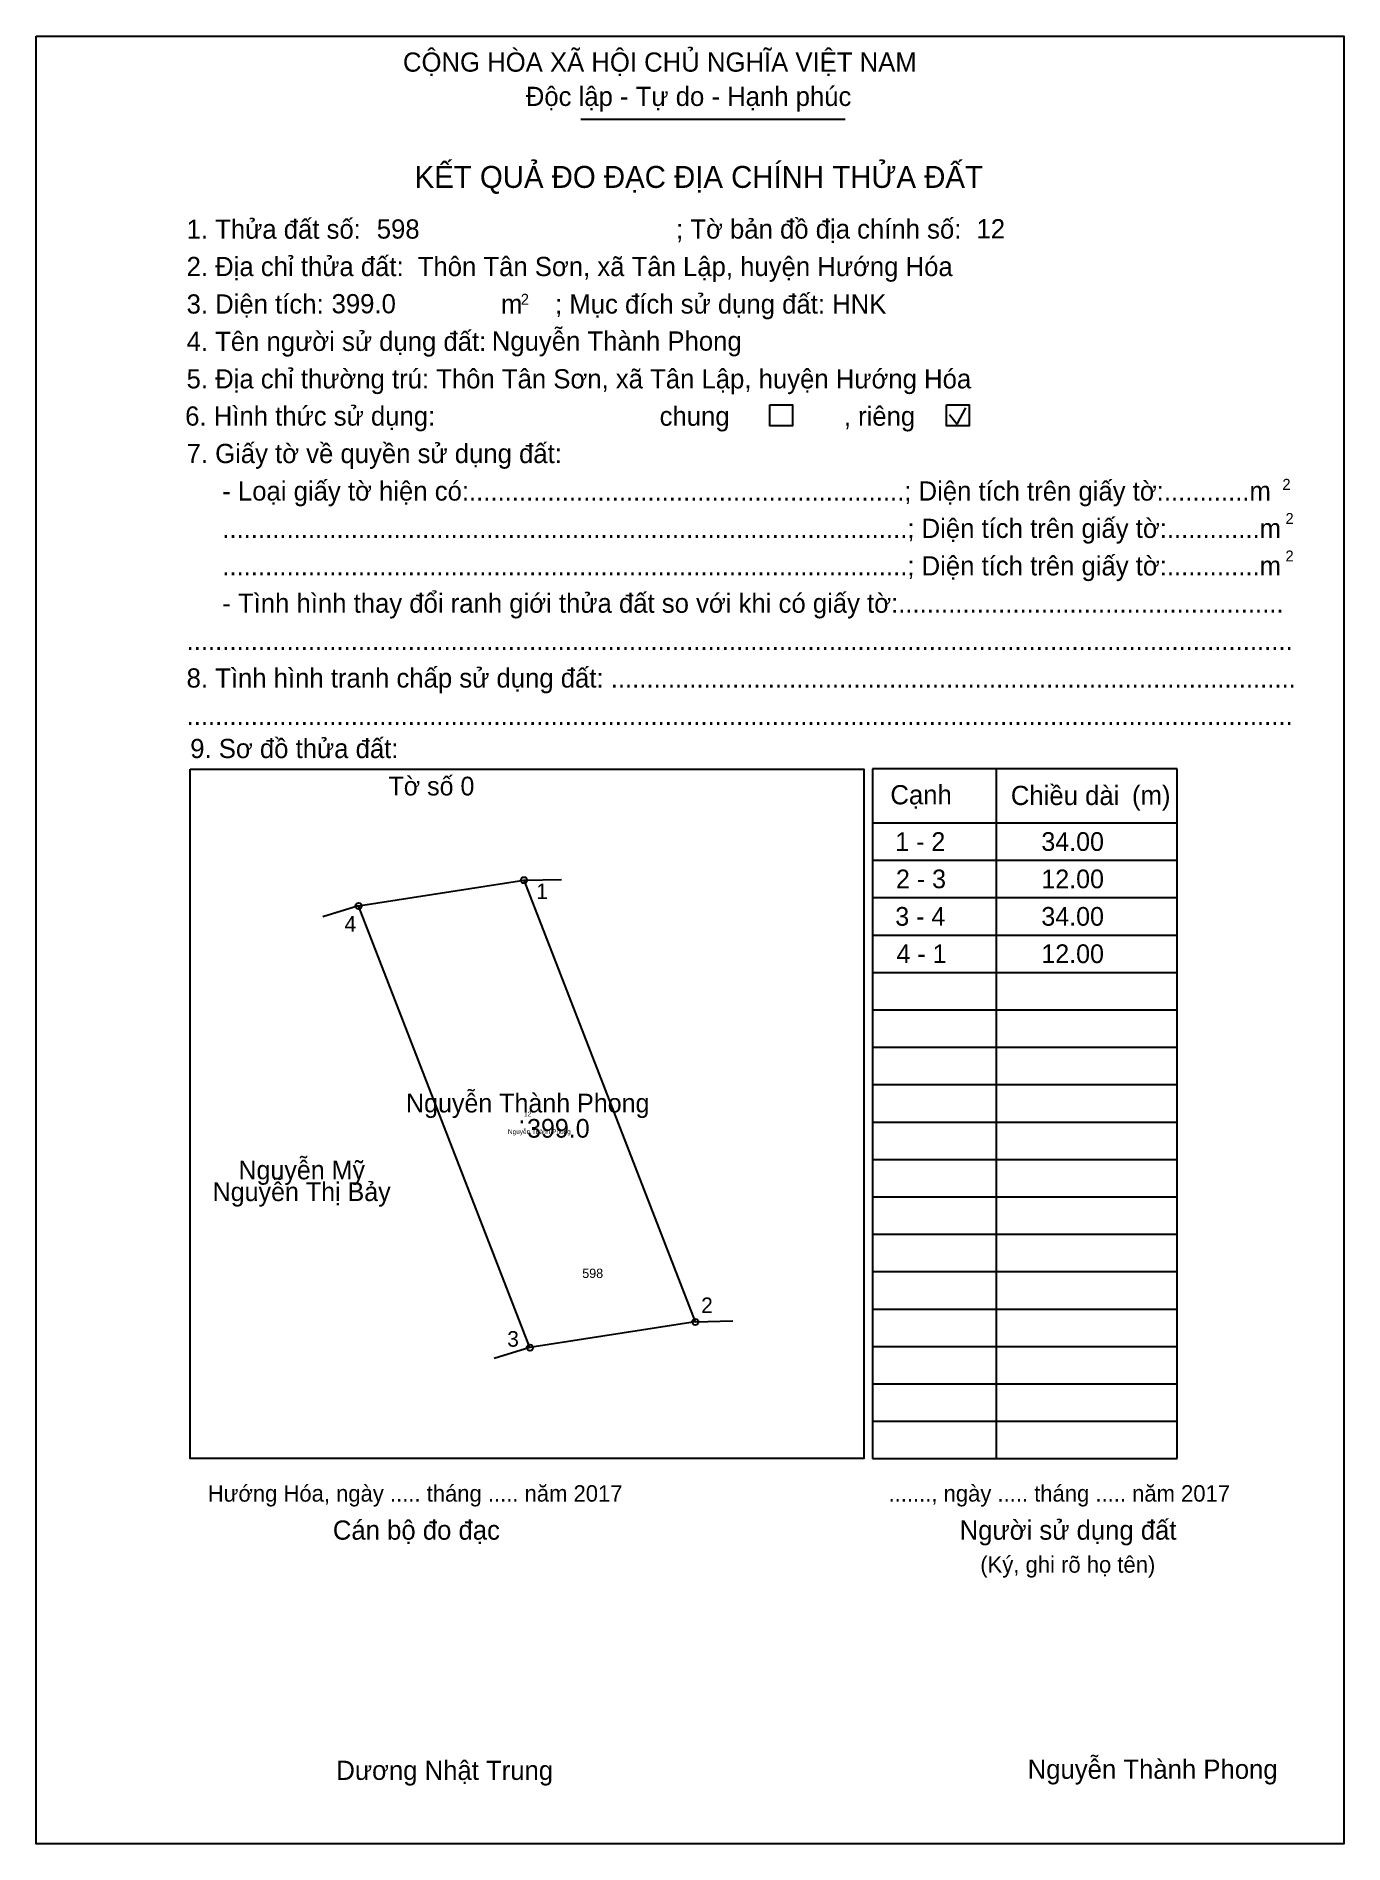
# Model space of a CAD drawing. Extents: x 548272 to 548365, y 1837815 to 1837944.
import ezdxf

# ---------------------------------------------------------------- set-up
doc = ezdxf.new("R2010")
doc.units = 0
for name, color, linetype in [('Level 1', 7, 'Continuous'), ('Level 10', 7, 'Continuous'), ('Level 11', 7, 'Continuous'), ('Level 13', 7, 'Continuous'), ('Level 18', 7, 'Continuous'), ('Level 2', 7, 'Continuous'), ('Level 21', 7, 'Continuous'), ('Level 27', 7, 'Continuous'), ('Level 36', 7, 'Continuous'), ('Level 48', 7, 'Continuous'), ('Level 50', 7, 'Continuous'), ('Level 52', 7, 'Continuous'), ('Level 6', 7, 'Continuous'), ('Level 9', 7, 'Continuous')]:
    doc.layers.add(name, color=color, linetype=linetype)

msp = doc.modelspace()

# ---------------------------------------------------------------- linework, layer by layer
at = {"layer": 'Level 1'}
for p, q in [((548271.57, 1837944.37), (548271.57, 1837944.37)), ((548310.63, 1837938.42), (548329.59, 1837938.42)), ((548337.08, 1837917.22), (548337.62, 1837916.52)), ((548337.62, 1837916.52), (548338.26, 1837917.69)), ((548282.62, 1837891.76), (548282.62, 1837891.76)), ((548353.4, 1837891.78), (548331.55, 1837891.78)), ((548331.55, 1837891.78), (548331.55, 1837842.29)), ((548340.43, 1837891.78), (548340.43, 1837842.29)), ((548353.4, 1837842.29), (548353.4, 1837891.78)), ((548331.55, 1837887.92), (548346.57, 1837887.92)), ((548346.57, 1837887.92), (548353.4, 1837887.92)), ((548331.55, 1837885.23), (548346.57, 1837885.23)), ((548346.57, 1837885.23), (548353.4, 1837885.23)), ((548331.55, 1837882.55), (548346.57, 1837882.55)), ((548346.57, 1837882.55), (548353.4, 1837882.55)), ((548331.55, 1837879.86), (548346.57, 1837879.86)), ((548346.57, 1837879.86), (548353.4, 1837879.86)), ((548331.55, 1837877.18), (548346.57, 1837877.18)), ((548346.57, 1837877.18), (548353.4, 1837877.18)), ((548331.55, 1837874.5), (548346.57, 1837874.5)), ((548346.57, 1837874.5), (548353.4, 1837874.5)), ((548331.55, 1837871.81), (548346.57, 1837871.81)), ((548346.57, 1837871.81), (548353.4, 1837871.81)), ((548331.55, 1837869.13), (548346.57, 1837869.13)), ((548346.57, 1837869.13), (548353.4, 1837869.13)), ((548331.55, 1837866.44), (548346.57, 1837866.44)), ((548346.57, 1837866.44), (548353.4, 1837866.44)), ((548331.55, 1837863.76), (548346.57, 1837863.76)), ((548346.57, 1837863.76), (548353.4, 1837863.76)), ((548331.55, 1837861.08), (548346.57, 1837861.08)), ((548346.57, 1837861.08), (548353.4, 1837861.08)), ((548331.55, 1837858.39), (548346.57, 1837858.39)), ((548346.57, 1837858.39), (548353.4, 1837858.39)), ((548331.55, 1837855.71), (548346.57, 1837855.71)), ((548346.57, 1837855.71), (548353.4, 1837855.71)), ((548331.55, 1837853.02), (548346.57, 1837853.02)), ((548346.57, 1837853.02), (548353.4, 1837853.02)), ((548331.55, 1837850.34), (548346.57, 1837850.34)), ((548346.57, 1837850.34), (548353.4, 1837850.34)), ((548331.55, 1837847.66), (548346.57, 1837847.66)), ((548346.57, 1837847.66), (548353.4, 1837847.66)), ((548331.55, 1837844.97), (548346.57, 1837844.97)), ((548346.57, 1837844.97), (548353.4, 1837844.97)), ((548330.93, 1837842.29), (548330.93, 1837842.29)), ((548331.55, 1837842.29), (548353.4, 1837842.29)), ((548353.4, 1837842.29), (548353.4, 1837842.77)), ((548365.36, 1837814.64), (548365.36, 1837814.64))]:
    msp.add_line(p, q, dxfattribs=at)
msp.add_lwpolyline([(548282.62, 1837891.76), (548330.93, 1837891.76), (548330.93, 1837842.29), (548282.62, 1837842.29)], close=True, dxfattribs=at)
at = {"layer": 'Level 10'}
msp.add_lwpolyline([(548294.7, 1837881.95), (548306.56, 1837883.8), (548318.85, 1837852.1), (548306.99, 1837850.25)], close=True, dxfattribs=at)
at = {"layer": 'Level 11'}
for centre in [(548306.56, 1837883.8), (548294.7, 1837881.95), (548294.7, 1837881.95), (548318.85, 1837852.1), (548306.99, 1837850.25)]:
    msp.add_circle(centre, 0.224, dxfattribs=at)
at = {"layer": 'Level 2'}
msp.add_lwpolyline([(548271.57, 1837944.37), (548365.36, 1837944.37), (548365.36, 1837814.64), (548271.57, 1837814.64)], close=True, dxfattribs=at)
at = {"layer": 'Level 27'}
for p, q in [((548306.56, 1837883.8), (548309.24, 1837883.85)), ((548294.7, 1837881.95), (548292.13, 1837881.17)), ((548318.85, 1837852.1), (548321.53, 1837852.17)), ((548306.99, 1837850.25), (548304.42, 1837849.47))]:
    msp.add_line(p, q, dxfattribs=at)
at = {"layer": 'Level 50'}
for points in [[(548324.2, 1837917.91), (548325.81, 1837917.91), (548325.81, 1837916.41), (548324.2, 1837916.41)], [(548336.87, 1837917.91), (548338.48, 1837917.91), (548338.48, 1837916.41), (548336.87, 1837916.41)]]:
    msp.add_lwpolyline(points, close=True, dxfattribs=at)

# ---------------------------------------------------------------- texts
at = {"layer": 'Level 1'}
for s, height, p in [('CỘNG HÒA XÃ HỘI CHỦ NGHĨA VIỆT NAM', 1.3777, (548297.88, 1837941.82)), ('Độc lập - Tự do - Hạnh phúc', 1.3777, (548306.69, 1837939.36)), ('KẾT QUẢ ĐO ĐẠC ĐỊA CHÍNH THỬA ĐẤT', 1.5747, (548298.72, 1837933.48)), ('1. Thửa đất số:', 1.3777, (548282.36, 1837929.83)), ('; Tờ bản đồ địa chính số:', 1.3777, (548317.47, 1837929.84)), ('2. Địa chỉ thửa đất:', 1.3777, (548282.36, 1837927.15)), ('3. Diện tích:', 1.3777, (548282.36, 1837924.46)), ('; Mục đích sử dụng đất: HNK', 1.3778, (548308.79, 1837924.46)), ('m', 1.38, (548304.91, 1837924.46)), ('2', 0.787, (548306.33, 1837925.09)), ('4. Tên người sử dụng đất:', 1.3777, (548282.36, 1837921.78)), ('5. Địa chỉ thường trú: Thôn Tân Sơn, xã Tân Lập, huyện Hướng Hóa', 1.3778, (548282.36, 1837919.09)), ('chung                , riêng', 1.3777, (548316.29, 1837916.41)), ('7. Giấy tờ về quyền sử dụng đất:', 1.3777, (548282.36, 1837913.73)), ('     - Loại giấy tờ hiện có:.............................................................; Diện tích trên giấy tờ:............m', 1.37771, (548282.36, 1837911.04)), ('2', 0.787, (548360.96, 1837911.81)), ('     ................................................................................................; Diện tích trên giấy tờ:.............m', 1.37771, (548282.36, 1837908.36)), ('2', 0.787, (548361.18, 1837909.36)), ('     ................................................................................................; Diện tích trên giấy tờ:.............m', 1.37771, (548282.36, 1837905.67)), ('2', 0.787, (548361.18, 1837906.67)), ('     - Tình hình thay đổi ranh giới thửa đất so với khi có giấy tờ:......................................................', 1.37771, (548282.36, 1837902.99)), ('...........................................................................................................................................................', 1.37771, (548282.36, 1837900.31)), ('8. Tình hình tranh chấp sử dụng đất: ................................................................................................', 1.37771, (548282.36, 1837897.62)), ('...........................................................................................................................................................', 1.37771, (548282.36, 1837894.94)), ('9. Sơ đồ thửa đất:', 1.3777, (548282.62, 1837892.56)), ('Cạnh', 1.378, (548332.84, 1837889.24)), ('Chiều dài', 1.378, (548341.48, 1837889.19)), ('(m)', 1.378, (548350.17, 1837889.21)), ('Hướng Hóa, ngày ..... tháng ..... năm 2017', 1.181, (548283.88, 1837839.2)), ('......., ngày ..... tháng ..... năm 2017', 1.181, (548332.71, 1837839.2)), ('Cán bộ đo đạc', 1.3778, (548292.85, 1837836.47)), ('Người sử dụng đất', 1.3777, (548337.81, 1837836.47)), ('(Ký, ghi rõ họ tên)', 1.181, (548339.29, 1837834.1)), ('Dương Nhật Trung', 1.3778, (548293.1, 1837819.23))]:
    msp.add_text(s, height=height, dxfattribs=at).set_placement(p)
at = {"layer": 'Level 13'}
for s, height, p in [('Nguyễn Thành Phong', 1.342, (548298.1, 1837867.13)), ('.', 1.34, (548306.16, 1837866.35)), ('399.0', 1.342, (548306.78, 1837865.32)), ('Nguyễn Thành Phong', 0.3355, (548305.41, 1837865.58))]:
    msp.add_text(s, height=height, dxfattribs=at).set_placement(p)
at = {"layer": 'Level 18'}
msp.add_text('12', height=0.336, dxfattribs=at).set_placement((548306.56, 1837866.85))
at = {"layer": 'Level 21'}
msp.add_text('598', height=0.671, dxfattribs=at).set_placement((548310.74, 1837855.25))
at = {"layer": 'Level 36'}
for s, p in [('Tờ số 0', (548296.84, 1837889.88)), ('Nguyễn Mỹ', (548286.08, 1837862.33)), ('Nguyễn Thị Bảy', (548284.23, 1837860.77))]:
    msp.add_text(s, height=1.342, dxfattribs=at).set_placement(p)
at = {"layer": 'Level 48'}
msp.add_text('6. Hình thức sử dụng:', height=1.3778, dxfattribs=at).set_placement((548282.26, 1837916.42))
at = {"layer": 'Level 52'}
for s, p in [('1 - 2', (548333.19, 1837885.9)), ('34.00', (548343.67, 1837885.9)), ('2 - 3', (548333.24, 1837883.22)), ('12.00', (548343.67, 1837883.22)), ('3 - 4', (548333.19, 1837880.53)), ('34.00', (548343.67, 1837880.53)), ('12.00', (548343.67, 1837877.85)), ('4 - 1', (548333.28, 1837877.85))]:
    msp.add_text(s, height=1.342, dxfattribs=at).set_placement(p)
at = {"layer": 'Level 6'}
for s, height, p in [('598', 1.378, (548296, 1837929.84)), ('12', 1.378, (548339.02, 1837929.86)), ('Thôn Tân Sơn, xã Tân Lập, huyện Hướng Hóa', 1.3778, (548298.94, 1837927.15)), ('399.0', 1.378, (548292.76, 1837924.48)), ('Nguyễn Thành Phong', 1.3778, (548304.25, 1837921.8)), ('Nguyễn Thành Phong', 1.3778, (548342.69, 1837819.31))]:
    msp.add_text(s, height=height, dxfattribs=at).set_placement(p)
at = {"layer": 'Level 9'}
for s, p in [('1', (548307.44, 1837882.44)), ('4', (548293.69, 1837880.1)), ('2', (548319.27, 1837852.73)), ('3', (548305.36, 1837850.32))]:
    msp.add_text(s, height=1.12, dxfattribs=at).set_placement(p)

doc.saveas('drawing.dxf')
